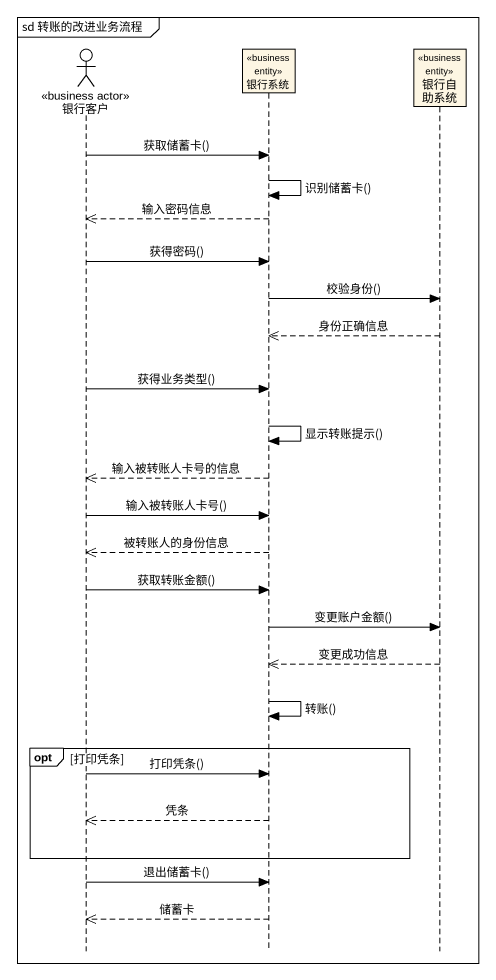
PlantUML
@startuml
mainframe sd 转账的改进业务流程
hide footbox
actor 银行客户 <<business actor>>
participant 银行系统 <<business entity>>
participant 银行自助系统 <<business entity>>

银行客户 -> 银行系统 : 获取储蓄卡()
银行系统 -> 银行系统 : 识别储蓄卡()
银行系统 -->> 银行客户 : 输入密码信息
银行客户 -> 银行系统 : 获得密码()
银行系统 -> 银行自助系统 : 校验身份()
银行自助系统 -->> 银行系统 : 身份正确信息
银行客户 -> 银行系统 : 获得业务类型()
银行系统 -> 银行系统 : 显示转账提示()
银行系统 -->> 银行客户 : 输入被转账人卡号的信息
银行客户 -> 银行系统 : 输入被转账人卡号()
银行系统 -->> 银行客户 : 被转账人的身份信息
银行客户 -> 银行系统 : 获取转账金额()
银行系统 -> 银行自助系统 : 变更账户金额()
银行自助系统 -->> 银行系统 : 变更成功信息
银行系统 -> 银行系统 : 转账()
opt 打印凭条
  银行客户 -> 银行系统 : 打印凭条()
  银行系统 -->> 银行客户 : 凭条
end
银行客户 -> 银行系统 : 退出储蓄卡()
银行系统 -->> 银行客户 : 储蓄卡
@enduml
